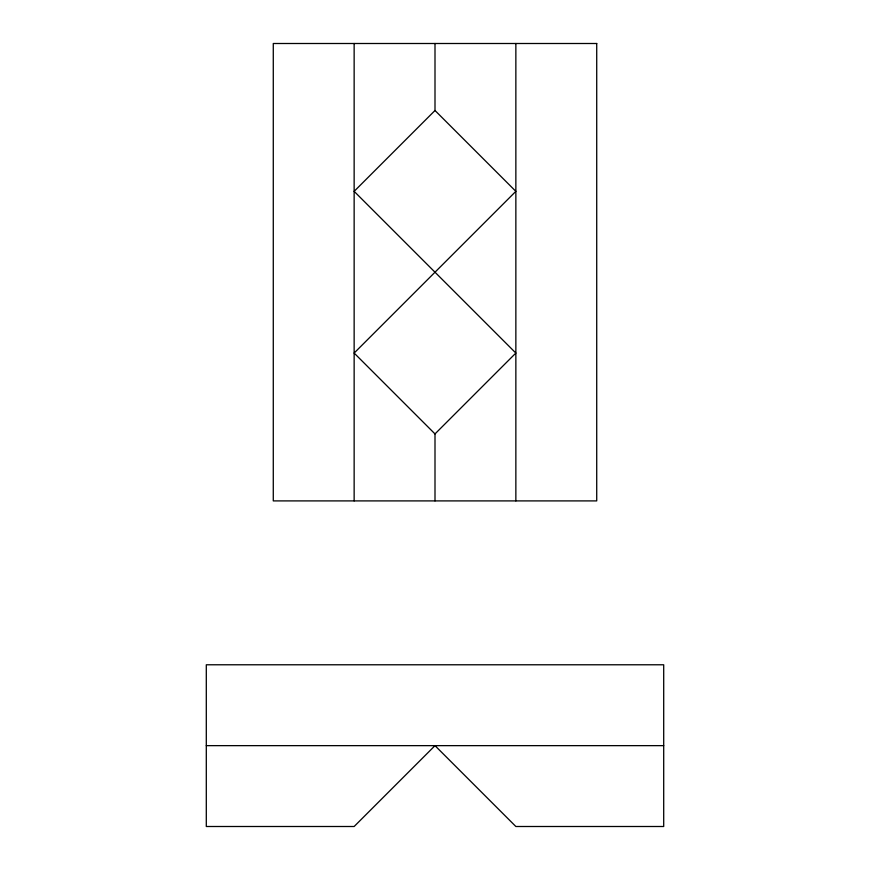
<?xml version="1.0" encoding="UTF-8"?>
<svg xmlns="http://www.w3.org/2000/svg" width="870" height="870" viewBox="0 0 870 870"><rect width="100%" height="100%" fill="white"/><g stroke="black" fill="none" stroke-linecap="round" stroke-linejoin="round"><path stroke-width="1.3" d="M435 43.5L435 110.49L354.144 191.346L515.856 353.057L435 433.923L435 500.902M206.299 745.644L663.701 745.644M435 110.49L515.856 191.346L354.144 353.057L435 433.923M515.856 43.5L515.856 500.902M354.144 43.5L354.144 500.902M435 745.644L354.144 826.5L206.299 826.5L206.299 664.778L663.701 664.778L663.701 826.5L515.856 826.5L435 745.644M596.722 43.5L273.278 43.5L273.278 500.902L596.722 500.902L596.722 43.5"/></g></svg>
